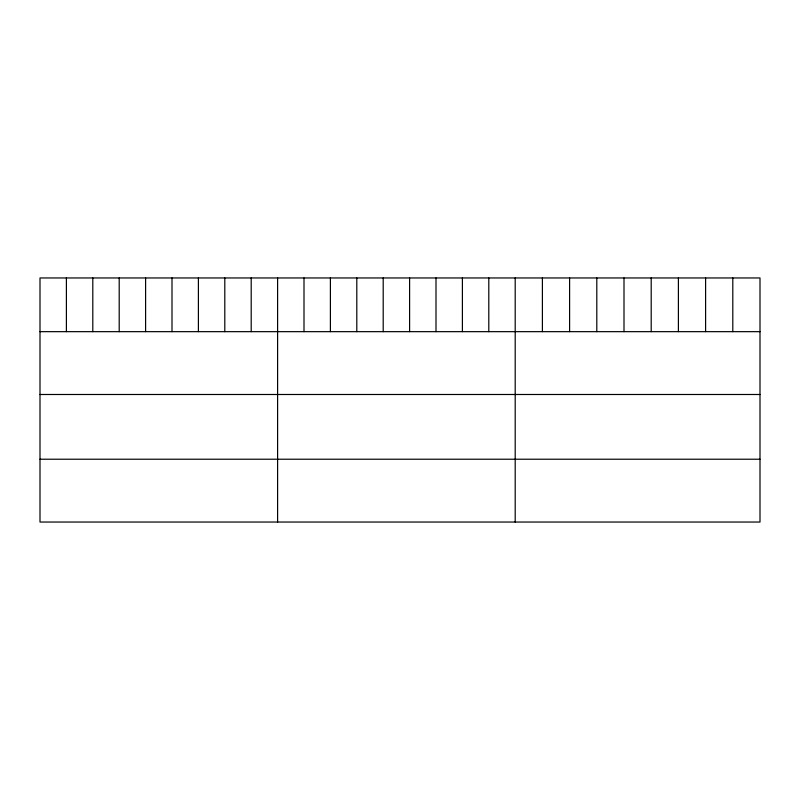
<?xml version="1.0" encoding="UTF-8"?>
<svg xmlns="http://www.w3.org/2000/svg" width="800" height="800" viewBox="0 0 800 800"><rect width="100%" height="100%" fill="white"/><g stroke="black" fill="none" stroke-linecap="round" stroke-linejoin="round"><path stroke-width="1.2" d="M760 331.66L760 522.04L40 522.04L40 277.96L760 277.96L760 331.66L40 331.66M40 394.49L760 394.49M40 459.22L760 459.22M732.8 277.96L732.8 331.66M705.6 277.96L705.6 331.66M678.4 277.96L678.4 331.66M651.2 277.96L651.2 331.66M624 277.96L624 331.66M596.8 277.96L596.8 331.66M569.6 277.96L569.6 331.66M542.4 277.96L542.4 331.66M515.2 277.96L515.2 522.04M488.8 277.96L488.8 331.66M462.4 277.96L462.4 331.66M436 277.96L436 331.66M409.6 277.96L409.6 331.66M383.2 277.96L383.2 331.66M356.8 277.96L356.8 331.66M330.4 277.96L330.4 331.66M304 277.96L304 331.66M277.6 277.96L277.6 522.04M251.2 277.96L251.2 331.66M224.8 277.96L224.8 331.66M198.4 277.96L198.4 331.66M172 277.96L172 331.66M145.6 277.96L145.6 331.66M119.2 277.96L119.2 331.66M92.8 277.96L92.8 331.66M66.4 277.96L66.4 331.66"/></g></svg>
